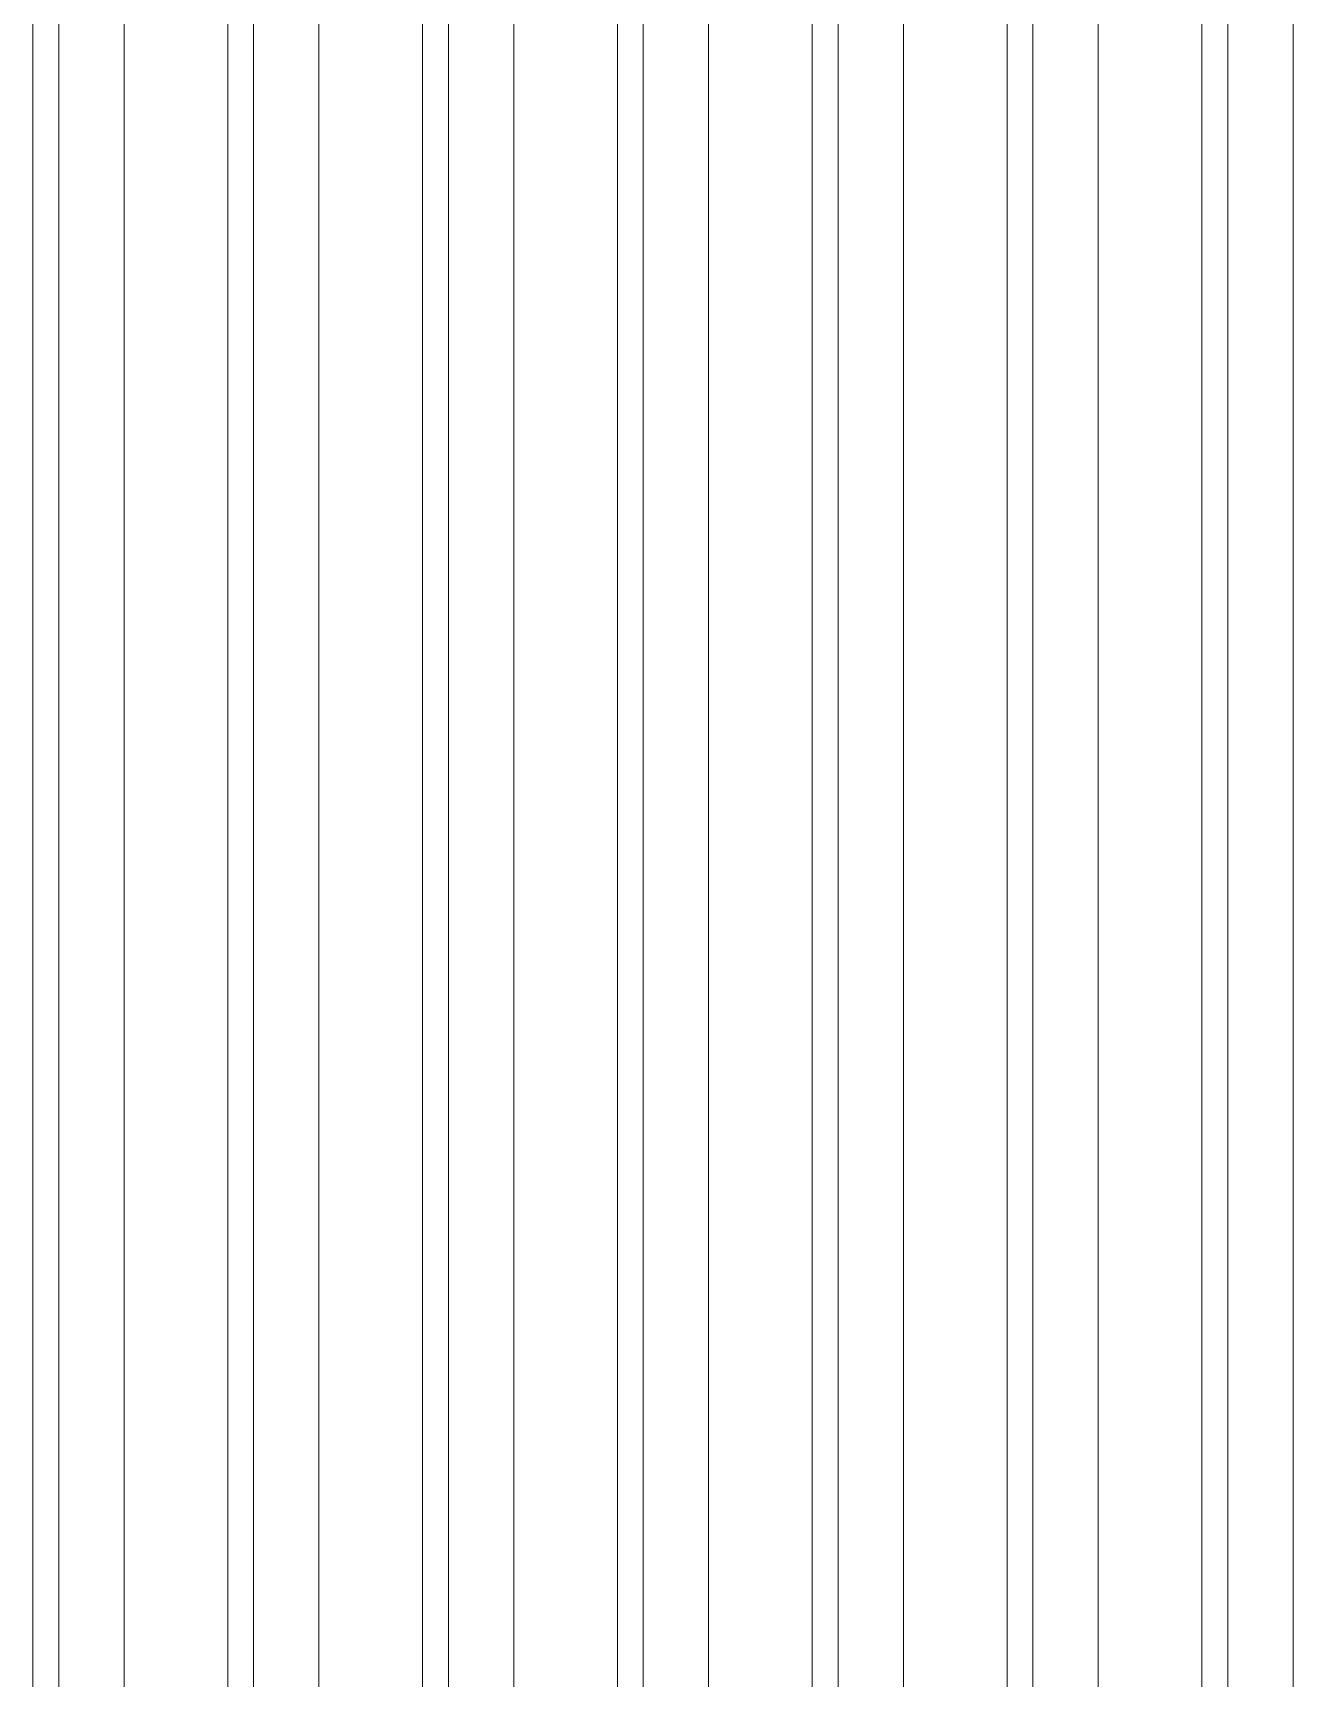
# Model space of a CAD drawing. Header units: millimetres. Extents: x 652554 to 1678317, y -308114 to 170803.
# Drawn here: x 747085.8 to 747328.9, y -92076.2 to -91758.9 of the extents above; entities that cross this region are included whole.
import ezdxf

# ---------------------------------------------------------------- set-up
doc = ezdxf.new("R2010")
doc.units = ezdxf.units.MM
doc.layers.add('A-GENM', color=1, linetype='Continuous', lineweight=9)

# ---------------------------------------------------------------- blocks, each defined once
blk = doc.blocks.new('GM_Louver Grill Vertical Z - Z Profile-V50-2241-01 ENTRANCE 2 ENLARGED ELEVATION 1')
at = {"layer": 'A-GENM'}
blk.add_line((-632187.62, 108575), (-632187.62, 113189.58), dxfattribs=at)
blk = doc.blocks.new('GM_Louver Grill Vertical Z - Z Profile-V51-2241-01 ENTRANCE 2 ENLARGED ELEVATION 1')
at = {"layer": 'A-GENM'}
for p, q in [((-632225.22, 108575), (-632225.22, 113189.58)), ((-632205.22, 108575), (-632205.22, 113189.58)), ((-632200.22, 108575), (-632200.22, 113189.58))]:
    blk.add_line(p, q, dxfattribs=at)
blk = doc.blocks.new('GM_Louver Grill Vertical Z - Z Profile-V52-2241-01 ENTRANCE 2 ENLARGED ELEVATION 1')
at = {"layer": 'A-GENM'}
for p, q in [((-632300.4, 108575), (-632300.4, 113189.58)), ((-632280.4, 108575), (-632280.4, 113189.58)), ((-632275.4, 108575), (-632275.4, 113189.58))]:
    blk.add_line(p, q, dxfattribs=at)
blk = doc.blocks.new('GM_Louver Grill Vertical Z - Z Profile-V53-2241-01 ENTRANCE 2 ENLARGED ELEVATION 1')
at = {"layer": 'A-GENM'}
for p, q in [((-632350.59, 108575), (-632350.59, 113169.19)), ((-632355.59, 108575), (-632355.59, 113160.76)), ((-632375.59, 108575), (-632375.59, 113150.58))]:
    blk.add_line(p, q, dxfattribs=at)
blk = doc.blocks.new('GM_Louver Grill Vertical Z - Z Profile-V54-2241-01 ENTRANCE 2 ENLARGED ELEVATION 1')
at = {"layer": 'A-GENM'}
for p, q in [((-632413.18, 108575), (-632413.18, 113150.58)), ((-632393.18, 108575), (-632393.18, 113150.58)), ((-632388.18, 108575), (-632388.18, 113150.58))]:
    blk.add_line(p, q, dxfattribs=at)
blk = doc.blocks.new('GM_Louver Grill Vertical Z - Z Profile-V55-2241-01 ENTRANCE 2 ENLARGED ELEVATION 1')
at = {"layer": 'A-GENM'}
for p, q in [((-632430.77, 108575), (-632430.77, 113150.58)), ((-632425.77, 108575), (-632425.77, 113150.58))]:
    blk.add_line(p, q, dxfattribs=at)

msp = doc.modelspace()

# ---------------------------------------------------------------- block references
at = {"layer": 'A-GENM'}
for name, p in [('GM_Louver Grill Vertical Z - Z Profile-V55-2241-01 ENTRANCE 2 ENLARGED ELEVATION 1', (1379516.5465, -200931.019)), ('GM_Louver Grill Vertical Z - Z Profile-V54-2241-01 ENTRANCE 2 ENLARGED ELEVATION 1', (1379516.5465, -200931.019)), ('GM_Louver Grill Vertical Z - Z Profile-V53-2241-01 ENTRANCE 2 ENLARGED ELEVATION 1', (1379516.5465, -200931.019)), ('GM_Louver Grill Vertical Z - Z Profile-V52-2241-01 ENTRANCE 2 ENLARGED ELEVATION 1', (1379478.9542, -200931.019)), ('GM_Louver Grill Vertical Z - Z Profile-V52-2241-01 ENTRANCE 2 ENLARGED ELEVATION 1', (1379516.5465, -200931.019)), ('GM_Louver Grill Vertical Z - Z Profile-V51-2241-01 ENTRANCE 2 ENLARGED ELEVATION 1', (1379478.9542, -200931.019)), ('GM_Louver Grill Vertical Z - Z Profile-V51-2241-01 ENTRANCE 2 ENLARGED ELEVATION 1', (1379516.5465, -200931.019)), ('GM_Louver Grill Vertical Z - Z Profile-V50-2241-01 ENTRANCE 2 ENLARGED ELEVATION 1', (1379516.5465, -200931.019))]:
    msp.add_blockref(name, p, dxfattribs=at)

doc.saveas('drawing.dxf')
